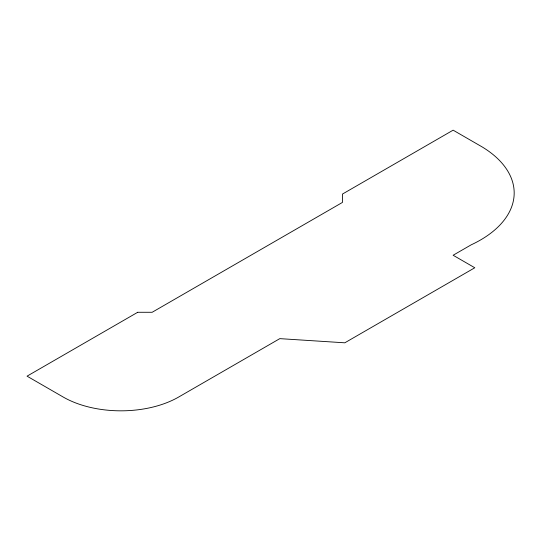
<?xml version="1.0" encoding="UTF-8"?>
<svg xmlns="http://www.w3.org/2000/svg" width="541" height="541" viewBox="0 0 541 541"><rect width="100%" height="100%" fill="white"/><g stroke="black" fill="none" stroke-linecap="round" stroke-linejoin="round"><path stroke-width="0.81" d="M137.712 312.279L27.05 376.164L63.162 397.013A81.705 47.168 0 0 0 178.706 397.013L279.812 338.639L344.806 342.811L474.795 267.761L453.128 255.251L471.184 244.83A115.301 66.57 0 0 0 482.017 146.848L453.128 130.171L342.473 194.057L342.473 202.402L152.156 312.279L137.712 312.279"/></g></svg>
